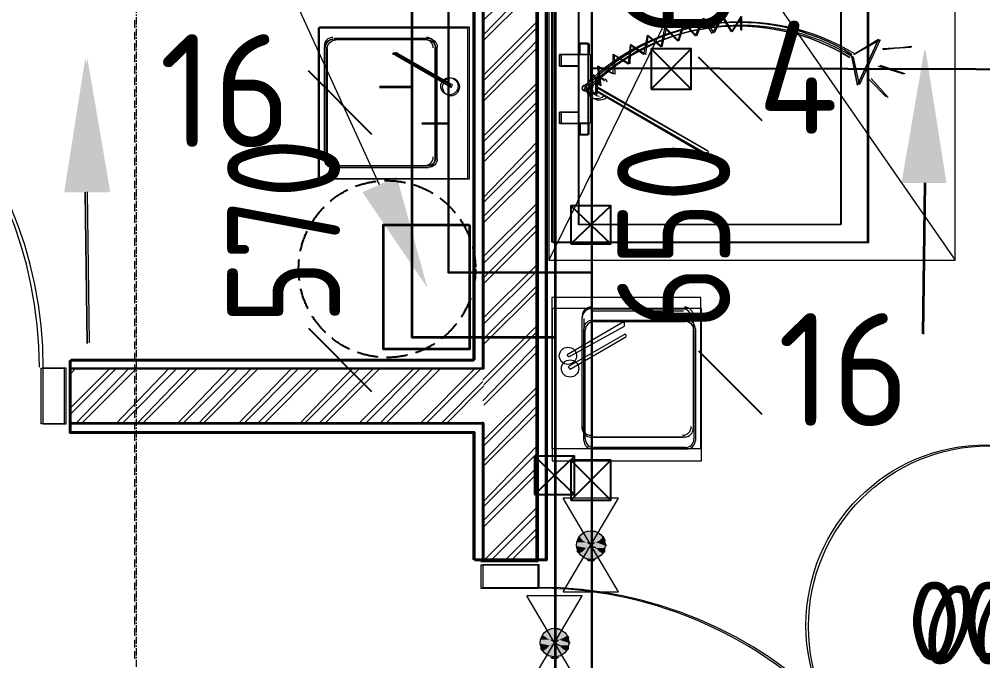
# Model space of a CAD drawing. Header units: millimetres. Extents: x -10178924 to 11692288, y -947381 to 58396.
# Drawn here: x 773199 to 775333, y -783368 to -781948 of the extents above; entities that cross this region are included whole.
import ezdxf

# ---------------------------------------------------------------- set-up
doc = ezdxf.new("R2010")
doc.units = ezdxf.units.MM
for name, pattern in [('0000$0$__output[1-19]_edge001$0$DGN Style 3', [65.510846, 46.793461, -18.717385]), ('HIDDEN', [9.525, 6.35, -3.175]), ('осевая', [50.8, 31.75, -6.35, 6.35, -6.35])]:
    doc.linetypes.add(name, pattern=pattern)
for name, color, linetype, lineweight in [('PDF _0', 7, 'Continuous', 9), ('PDF _Текст', 7, 'Continuous', 5), ('АР_Двери', 250, 'Continuous', 9), ('Двери', 7, 'Continuous', 9), ('Основная ГКЛ', 250, 'Continuous', 9), ('Перегородки', 162, 'Continuous', 9), ('Размеры осевые', 153, 'Continuous', 9), ('Сантех.оборуд НЕТ НА ТХ', 4, 'Continuous', 0), ('Сантехнические приборы', 7, 'Continuous', 9), ('ТХ', 5, 'Continuous', 5)]:
    doc.layers.add(name, color=color, linetype=linetype, lineweight=lineweight)
for name, color, linetype in [('PDF _PDF _Марки помещений', 5, 'Continuous'), ('PDF _В1_Арматура', 7, 'Continuous'), ('PDF _ВК_В1', 5, 'Continuous'), ('PDF _ВК_Выноски', 7, 'Continuous'), ('PDF _ВК_Т3', 1, 'Continuous'), ('PDF _Марки помещений', 5, 'Continuous'), ('PDF _Сантех.оборуд НЕТ НА ТХ', 4, 'Continuous'), ('PDF _ТЕХНОЛОГИЯ', 7, 'Continuous'), ('ТХ пищеблок новое 12.09', 252, 'Continuous')]:
    doc.layers.add(name, color=color, linetype=linetype)
for name, color, linetype, true_color in [('PDF _АР_Двери', 7, 'Continuous', 0x545454), ('PDF _Основная ГКЛ', 7, 'Continuous', 0x545454), ('PDF _Перегородки', 7, 'Continuous', 0x0037dd), ('PDF _Размеры осевые', 7, 'Continuous', 0x5d6970), ('PDF _Стены отделка', 7, 'Continuous', 0xb505c2), ('PDF _ТХ', 7, 'Continuous', 0xb8002e)]:
    doc.layers.add(name, color=color, linetype=linetype, true_color=true_color)
doc.layers.add('PDF _Сантехнические приборы', color=7, linetype='Continuous', lineweight=9, true_color=0x767676)
doc.layers.add('ТЕХНОЛОГИЯ', color=9, linetype='Continuous', lineweight=9, true_color=0x808080)
doc.styles.add('GOST-2.304_Type-B', font='GOST_Common.ttf')
doc.styles.add('ISOCPEUR', font='isocpeui.ttf', dxfattribs={"width": 0.9})
doc.styles.add('ISOCPEUR_1', font='isocpeur.ttf', dxfattribs={"width": 0.78, "height": 240})
doc.styles.add('PDF ISOCPEUR', font='isocpeur.ttf')

# ---------------------------------------------------------------- blocks, each defined once
blk = doc.blocks.new('*U2229')
at = {"layer": 'АР_Двери'}
for points in [[(50, 0), (0, 0), (0, 125), (50, 125)], [(964.3, 0), (1014.3, 0), (1014.3, 125), (964.3, 125)], [(50, -914.3), (85, -914.3), (85, 0), (50, 0)]]:
    blk.add_lwpolyline(points, close=True, dxfattribs=at)
blk.add_arc((50, 0), 914.3, 270, 0, dxfattribs=at)
at = {"layer": 'Основная ГКЛ', "linetype": 'HIDDEN', "ltscale": 5}
for p, q in [((-10, 0), (-10, 125)), ((1024.3, 125), (1024.3, 0))]:
    blk.add_line(p, q, dxfattribs=at)
blk = doc.blocks.new('*U2233')
at = {"layer": 'АР_Двери'}
for points in [[(-964.2, 0), (-1014.2, 0), (-1014.2, 125), (-964.2, 125)], [(-50, 0), (0, 0), (0, 125), (-50, 125)], [(-50, -914.2), (-85, -914.2), (-85, 0), (-50, 0)]]:
    blk.add_lwpolyline(points, close=True, dxfattribs=at)
blk.add_arc((-50, 0), 914.2, 180, 270, dxfattribs=at)
at = {"layer": 'Основная ГКЛ', "linetype": 'HIDDEN', "ltscale": 5}
for p, q in [((-1024.2, 125), (-1024.2, 0)), ((10, 0), (10, 125))]:
    blk.add_line(p, q, dxfattribs=at)
blk = doc.blocks.new('A$C27D14FAB')
for p, q in [((331, 337), (0, 337)), ((0, 337), (0, 0)), ((331, 0), (331, 337)), ((291.2, 134), (294.4, 128.4)), ((0, 0), (331, 0))]:
    blk.add_line(p, q)
at = {"color": 0, "linetype": 'Continuous'}
for p, q in [((33, 311.2), (241.5, 311.2)), ((36.2, 308), (238.3, 308)), ((13.8, 45), (13.8, 292)), ((17, 48.2), (17, 288.8)), ((257.5, 288.8), (257.5, 48.2)), ((260.7, 292), (260.7, 45)), ((242.1, 25.8), (33, 25.8)), ((238.3, 29), (36.2, 29))]:
    blk.add_line(p, q, dxfattribs=at)
at = {"color": 7, "linetype": 'Continuous'}
for p, q in [((312.8, 182.9), (312.8, 182.9)), ((312.8, 182.9), (312.8, 182.9)), ((291.2, 134), (167.8, 62.8)), ((171, 57.3), (294.4, 128.4)), ((312.8, 80.5), (312.8, 80.5)), ((166.9, 59.3), (167.5, 58.2))]:
    blk.add_line(p, q, dxfattribs=at)
at = {"color": 0, "linetype": 'Continuous'}
blk.add_circle((291.1, 132.8), 19.2, dxfattribs=at)
for centre, start, end in [((33, 292), 90.0025, 180.0025), ((36.2, 288.8), 90.0025, 180.0025), ((238.3, 288.8), 0.0025, 90.0025), ((241.5, 292), 0.0025, 90.0025), ((33, 45), 180.0025, 270.0025), ((36.2, 48.2), 180.0025, 270.0025), ((238.3, 48.2), 270.0025, 0.0025), ((241.5, 45), 270.0025, 0.0025)]:
    blk.add_arc(centre, 19.2, start, end, dxfattribs=at)
at = {"color": 7, "linetype": 'Continuous'}
for centre, start, end in [((169.1, 60.6), 120.0024, 210.0024), ((169.7, 59.5), 210.0024, 300.0024)]:
    blk.add_arc(centre, 2.56, start, end, dxfattribs=at)
blk = doc.blocks.new('A$C26994E94')
at = {"layer": 'ТЕХНОЛОГИЯ', "color": 7, "linetype": 'Continuous'}
for p, q in [((74.8, 1064.5), (74.7, 1064.5)), ((74.8, 1064.5), (74.7, 1064.5)), ((74.8, 936.5), (74.7, 936.5)), ((731.9, 427), (794.8, 434.1)), ((731.9, 427), (794.8, 434.1)), ((731.9, 427), (794.8, 434.1)), ((74.8, 403.5), (74.7, 403.5)), ((74.8, 403.5), (74.7, 403.5)), ((724.7, 392), (779.8, 374.1)), ((724.7, 392), (779.8, 374.1)), ((724.7, 392), (779.8, 374.1)), ((705.3, 362.5), (743, 321)), ((705.3, 362.5), (743, 321)), ((705.3, 362.5), (743, 321)), ((74.8, 275.5), (74.7, 275.5))]:
    blk.add_line(p, q, dxfattribs=at)
at = {"layer": 'ТЕХНОЛОГИЯ', "color": 7, "linetype": 'Continuous', "flags": 128}
for points in [[(60.8, 1076.5), (60.8, 1100.5), (80.8, 1100.5), (80.8, 1076.5)], [(60.8, 1076.5), (60.8, 1100.5), (80.8, 1100.5), (80.8, 1076.5)], [(60.8, 1076.5), (60.8, 1100.5), (80.8, 1100.5), (80.8, 1076.5)], [(58.8, 1076.5), (18.8, 1076.5), (18.8, 1052.5), (58.8, 1052.5)], [(58.8, 1076.5), (18.8, 1076.5), (18.8, 1052.5), (58.8, 1052.5)], [(58.8, 1076.5), (18.8, 1076.5), (18.8, 1052.5), (58.8, 1052.5)], [(82.8, 1002.9), (82.8, 924.5), (58.8, 924.5), (58.8, 1076.5), (82.8, 1076.5), (82.8, 1014.1)], [(82.8, 1002.9), (82.8, 924.5), (58.8, 924.5), (58.8, 1076.5), (82.8, 1076.5), (82.8, 1014.1)], [(82.8, 1002.9), (82.8, 924.5), (58.8, 924.5), (58.8, 1076.5), (82.8, 1076.5), (82.8, 1014.1)], [(82.8, 990.5), (98.8, 990.5), (98.8, 1018.2)], [(82.8, 990.5), (98.8, 990.5), (98.8, 1018.2)], [(82.8, 990.5), (98.8, 990.5), (98.8, 1018.2)], [(58.8, 948.5), (18.8, 948.5), (18.8, 924.5), (58.8, 924.5)], [(58.8, 948.5), (18.8, 948.5), (18.8, 924.5), (58.8, 924.5)], [(58.8, 948.5), (18.8, 948.5), (18.8, 924.5), (58.8, 924.5)], [(60.8, 924.5), (60.8, 900.5), (80.8, 900.5), (80.8, 924.5)], [(60.8, 924.5), (60.8, 900.5), (80.8, 900.5), (80.8, 924.5)], [(60.8, 924.5), (60.8, 900.5), (80.8, 900.5), (80.8, 924.5)], [(418.9, 469.2), (418.8, 500.2), (397.6, 466.9), (377.3, 501.3), (357.6, 463.5), (334.4, 496), (318.1, 456.5), (292.1, 486.9), (279.3, 446.2), (250.8, 474.1), (241.6, 432.5), (210.8, 457.8), (205.2, 415.5), (172.3, 438.1), (170.5, 395.5), (135.7, 415.1), (137.6, 372.5), (101.2, 389), (106.8, 346.7), (90, 371.8)], [(60.8, 415.5), (60.8, 439.5), (80.8, 439.5), (80.8, 415.5)], [(60.8, 415.5), (60.8, 439.5), (80.8, 439.5), (80.8, 415.5)], [(60.8, 415.5), (60.8, 439.5), (80.8, 439.5), (80.8, 415.5)], [(58.8, 415.5), (18.8, 415.5), (18.8, 391.5), (58.8, 391.5)], [(58.8, 415.5), (18.8, 415.5), (18.8, 391.5), (58.8, 391.5)], [(58.8, 415.5), (18.8, 415.5), (18.8, 391.5), (58.8, 391.5)], [(82.8, 341.9), (82.8, 263.5), (58.8, 263.5), (58.8, 415.5), (82.8, 415.5), (82.8, 353)], [(82.8, 341.9), (82.8, 263.5), (58.8, 263.5), (58.8, 415.5), (82.8, 415.5), (82.8, 353)], [(82.8, 341.9), (82.8, 263.5), (58.8, 263.5), (58.8, 415.5), (82.8, 415.5), (82.8, 353)], [(82.8, 329.5), (98.8, 329.5), (98.8, 357.2)], [(82.8, 329.5), (98.8, 329.5), (98.8, 357.2)], [(82.8, 329.5), (98.8, 329.5), (98.8, 357.2)], [(58.8, 287.5), (18.8, 287.5), (18.8, 263.5), (58.8, 263.5)], [(58.8, 287.5), (18.8, 287.5), (18.8, 263.5), (58.8, 263.5)], [(58.8, 287.5), (18.8, 287.5), (18.8, 263.5), (58.8, 263.5)], [(60.8, 263.5), (60.8, 239.5), (80.8, 239.5), (80.8, 263.5)], [(60.8, 263.5), (60.8, 239.5), (80.8, 239.5), (80.8, 263.5)], [(60.8, 263.5), (60.8, 239.5), (80.8, 239.5), (80.8, 263.5)]]:
    blk.add_lwpolyline(points, dxfattribs=at)
for points in [[(98.8, 1005.1), (342.8, 864.5, -0.414214), (344, 860.1), (343.2, 858.7, -0.414214), (338.8, 857.5), (98.8, 995.9)], [(98.8, 1005.1), (342.8, 864.5, -0.414214), (344, 860.1), (343.2, 858.7, -0.414214), (338.8, 857.5), (98.8, 995.9)], [(98.8, 1005.1), (342.8, 864.5, -0.414214), (344, 860.1), (343.2, 858.7, -0.414214), (338.8, 857.5), (98.8, 995.9)], [(665.4, 410.2, 0.349068), (80.8, 339.9, -2.056675), (75.2, 345.5, -0.349068), (669.6, 417), (724.9, 448.5), (679.4, 349.6), (666.3, 409.7)], [(665.4, 410.2, 0.349068), (80.8, 339.9, -2.056675), (75.2, 345.5, -0.349068), (669.6, 417), (724.9, 448.5), (679.4, 349.6), (666.3, 409.7)], [(665.4, 410.2, 0.349068), (80.8, 339.9, -2.056675), (75.2, 345.5, -0.349068), (669.6, 417), (724.9, 448.5), (679.4, 349.6), (666.3, 409.7)], [(98.8, 344.1), (342.8, 203.4, -0.414214), (344, 199), (343.2, 197.7, -0.414214), (338.8, 196.5), (98.8, 334.9)], [(98.8, 344.1), (342.8, 203.4, -0.414214), (344, 199), (343.2, 197.7, -0.414214), (338.8, 196.5), (98.8, 334.9)], [(98.8, 344.1), (342.8, 203.4, -0.414214), (344, 199), (343.2, 197.7, -0.414214), (338.8, 196.5), (98.8, 334.9)]]:
    blk.add_lwpolyline(points, format="xyb", dxfattribs=at)
at = {"layer": 'ТЕХНОЛОГИЯ', "color": 7, "linetype": 'Continuous'}
for centre, radius, start, end in [((103.1, 1000.5), 24.3, 40.7746, 319.2254), ((103.1, 1000.5), 15.9, 90, 270), ((103.1, 339.5), 24.3, 40.7746, 319.2254), ((103.1, 339.5), 15.9, 90, 270)]:
    blk.add_arc(centre, radius, start, end, dxfattribs=at)
at = {"layer": 'ТХ'}
for p, q in [((0, 0), (0, 1340)), ((0, 1340), (700, 1340)), ((700, 1340), (0, 1340)), ((0, 1340), (0, 0)), ((700, 0), (700, 1340)), ((638.8, 1300.5), (58.8, 1300.5)), ((58.8, 1300.5), (58.8, 700.5)), ((638.8, 700.5), (638.8, 1300.5)), ((58.8, 700.5), (638.8, 700.5)), ((58.8, 39.5), (58.8, 639.5)), ((58.8, 639.5), (638.8, 639.5)), ((638.8, 639.5), (638.8, 39.5)), ((638.8, 39.5), (58.8, 39.5)), ((0, 0), (700, 0))]:
    blk.add_line(p, q, dxfattribs=at)
blk = doc.blocks.new('_Oblique')
at = {"color": 0, "linetype": 'ByBlock', "lineweight": -2}
blk.add_line((-0.5, -0.5), (0.5, 0.5), dxfattribs=at)
blk = doc.blocks.new('A$C5282721b')
at = {"layer": 'Перегородки', "lineweight": 20, "true_color": 0x000000, "transparency": 33554687}
h = blk.add_hatch(dxfattribs=at)
h.set_pattern_fill('ANSI32', color=18, scale=10)
h.set_pattern_definition([(45, (-1815.8, 241515.3), (-67.35192, 67.35192), []), (45, (-1770.9, 241515.3), (-67.35192, 67.35192), [])])
h.paths.add_polyline_path([(51869.531, -2355.061), (51989.531, -2355.061), (51989.531, -161.943), (51869.531, -161.943)])
h.paths.add_polyline_path([(51989.531, -3390.061), (51869.531, -3390.061), (51869.531, -3520.061), (51989.531, -3520.061)])
h = blk.add_hatch(dxfattribs=at)
h.set_pattern_fill('ANSI32', color=18, scale=10)
h.set_pattern_definition([(45, (-3231.18, 244318.07), (-67.35192, 67.35192), []), (45, (-3186.28, 244318.07), (-67.35192, 67.35192), [])])
h.paths.add_polyline_path([(50954.531, -1931.943), (50954.531, -2051.943), (51869.531, -2051.943), (51869.531, -1931.943)])
at = {"layer": 'PDF _Марки помещений', "color": 18, "lineweight": 9, "true_color": 0x000000, "transparency": 33554687}
blk.add_circle((52988.215, -2502.233), 400.064, dxfattribs=at)
at = {"layer": 'Перегородки', "color": 18, "linetype": 'Continuous', "lineweight": 25, "true_color": 0x000000, "transparency": 33554687}
for p, q in [((51849.531, -1911.943), (51849.531, -161.943)), ((51869.531, -1931.943), (51869.531, -161.943)), ((51989.531, -2355.061), (51989.531, -161.943)), ((52009.391, -2355.061), (52009.391, -161.943)), ((51849.531, -1911.943), (50954.531, -1911.943)), ((50954.531, -2071.943), (50954.531, -1911.943)), ((51869.531, -1931.943), (50954.531, -1931.943)), ((51869.531, -2051.943), (50954.531, -2051.943)), ((51869.531, -2355.061), (51869.531, -2051.943)), ((51849.531, -2071.943), (50954.531, -2071.943)), ((51849.531, -2355.061), (51849.531, -2071.943)), ((51849.5, -2355.061), (52009.391, -2355.061))]:
    blk.add_line(p, q, dxfattribs=at)
at = {"layer": 'Размеры осевые', "color": 251, "linetype": 'осевая', "ltscale": 0.5, "transparency": 33554687}
blk.add_line((51100, -19000), (51100, 1500), dxfattribs=at)
at = {"layer": 'Сантехнические приборы', "color": 18, "true_color": 0x000000, "transparency": 33554559}
for points in [[(52847.104, -1520.256), (52842.871, -1854.691)], [(52847.104, -1520.256), (52842.871, -1854.691)], [(50991.114, -1539.686), (50995.348, -1874.121)], [(50991.114, -1539.686), (50995.348, -1874.121)]]:
    blk.add_lwpolyline(points, dxfattribs=at)
for points in [[(52893.671, -1520.256), (52847.104, -1223.921), (52796.304, -1520.256)], [(50944.547, -1539.686), (50991.114, -1243.35), (51041.915, -1539.686)]]:
    blk.add_solid(points, dxfattribs=at)
at = {"layer": 'ТХ пищеблок новое 12.09', "lineweight": 20, "transparency": 33554687}
for p, q in [((52013.257, -291.552), (52013.257, -1691.552)), ((52913.202, -1691.552), (52913.202, -291.552)), ((52332.666, -1036.635), (52013.257, -1691.552)), ((52452.248, -1027.077), (52913.202, -1691.552)), ((52013.257, -1691.552), (52913.202, -1691.552))]:
    blk.add_line(p, q, dxfattribs=at)
at = {"layer": 'ТХ пищеблок новое 12.09', "linetype": '0000$0$__output[1-19]_edge001$0$DGN Style 3', "transparency": 33554687}
blk.add_circle((51654.908, -1710.892), 195.789, dxfattribs=at)
at = {"layer": 'PDF _Стены отделка', "ltscale": 0.1, "transparency": 33554687}
for p, xscale, yscale, zscale, rotation in [((52414.717, -1311.943), 140, 140, 140, 270), ((52414.717, -1311.943), 140.0000000000001, 140.0000000000001, 140.0000000000001, 90), ((51550.797, -1341.943), 140, 140, 140, 270), ((51550.797, -1341.943), 140.0000000000001, 140.0000000000001, 140.0000000000001, 90), ((51550.797, -1911.943), 140, 140, 140, 270), ((52414.717, -1961.943), 140, 140, 140, 270)]:
    blk.add_blockref('_Oblique', p, dxfattribs=dict(at, xscale=xscale, yscale=yscale, zscale=zscale, rotation=rotation))
at = {"layer": 'Двери', "color": 18, "linetype": 'Continuous', "ltscale": 2, "true_color": 0x000000, "transparency": 33554687}
for name, p, rotation in [('*U2233', (49929.531, -1929.443), 180), ('*U2229', (51991.961, -3380.061), 90)]:
    blk.add_blockref(name, p, dxfattribs=dict(at, rotation=rotation))
at = {"layer": 'Сантех.оборуд НЕТ НА ТХ', "color": 18, "true_color": 0x000000, "transparency": 33554687}
blk.add_blockref('A$C26994E94', (52021.808, -1651.719), dxfattribs=at)
at = {"layer": 'Сантех.оборуд НЕТ НА ТХ', "color": 18, "true_color": 0x000000, "transparency": 33554687, "xscale": -1, "rotation": 180}
blk.add_blockref('A$C27D14FAB', (51505.421, -1174.708), dxfattribs=at)
at = {"layer": 'Сантех.оборуд НЕТ НА ТХ', "color": 18, "true_color": 0x000000, "transparency": 33554687, "rotation": 180}
blk.add_blockref('A$C27D14FAB', (52351.379, -1798.246), dxfattribs=at)
at = {"layer": 'PDF _Марки помещений', "color": 18, "lineweight": 9, "true_color": 0x000000, "transparency": 33554687, "insert": (52825.241, -2585.948), "char_height": 175, "attachment_point": 7, "style": 'ISOCPEUR'}
blk.add_mtext('007', dxfattribs=at)
at = {"layer": 'PDF _Стены отделка', "ltscale": 0.1, "transparency": 33554687, "char_height": 250, "attachment_point": 5, "rotation": 90, "style": 'ISOCPEUR_1'}
for s, insert in [('\\A1;650', (52289.717, -986.943)), ('\\A1;570', (51425.797, -1626.943)), ('\\A1;650', (52289.717, -1636.943))]:
    blk.add_mtext(s, dxfattribs=dict(at, insert=insert))
at = {"layer": 'ТХ пищеблок новое 12.09', "transparency": 33554687, "style": 'GOST-2.304_Type-B'}
for s, p in [('4', (52475.119, -1411.635)), ('16', (51150.407, -1440.941)), ('16', (52519.872, -2058.489))]:
    blk.add_text(s, height=250, dxfattribs=at).set_placement(p)

msp = doc.modelspace()

# ---------------------------------------------------------------- linework, layer by layer
at = {"layer": 'PDF _0', "lineweight": 25}
for points in [[(774598.3, -782102.8), (774687.2, -782102.8), (774687.2, -782013.9), (774598.3, -782013.9)], [(774420.5, -782445.7), (774509.3, -782445.7), (774509.3, -782361), (774420.5, -782361)], [(774340, -783000.3), (774428.9, -783000.3), (774428.9, -782915.6), (774340, -782915.6)], [(774420.5, -783013), (774509.3, -783013), (774509.3, -782924.1), (774420.5, -782924.1)]]:
    msp.add_lwpolyline(points, close=True, dxfattribs=at)
for points in [[(774598.3, -782013.9), (774687.2, -782102.8)], [(774687.2, -782013.9), (774598.3, -782102.8)], [(774420.5, -782361), (774509.3, -782445.7)], [(774509.4, -782361), (774420.5, -782445.7)], [(774340, -782915.6), (774428.9, -783000.3)], [(774428.9, -782915.6), (774340, -783000.3)], [(774420.5, -782924.1), (774509.3, -783013)], [(774509.4, -782924.1), (774420.5, -783013)]]:
    msp.add_lwpolyline(points, dxfattribs=at)
at = {"layer": 'PDF _PDF _Марки помещений', "lineweight": 9}
msp.add_circle((775341.2, -783290.3), 400, dxfattribs=at)
at = {"layer": 'PDF _АР_Двери', "lineweight": 9}
for points in [[(773247.8, -782720.9), (773298.6, -782720.9), (773298.6, -782843.6), (773247.8, -782843.6)], [(774348.5, -783207.7), (774348.5, -783156.9), (774221.5, -783156.9), (774221.5, -783207.7)]]:
    msp.add_lwpolyline(points, close=True, dxfattribs=at)
for centre, radius, start, end in [((772331.3, -782718.7), 912.3, 0.0001, 89.9999), ((774346.4, -784120), 912.2, 359.9998, 90.0002)]:
    msp.add_arc(centre, radius, start, end, dxfattribs=at)
at = {"layer": 'PDF _В1_Арматура', "lineweight": 0}
for points in [[(774403.5, -783216.2), (774526.3, -783008.7), (774403.5, -783008.7)], [(774403.5, -783216.2), (774526.3, -783216.2), (774403.5, -783008.7)], [(774445.9, -783101.9), (774437.4, -783093.4), (774445.9, -783101.9)], [(774496.7, -783101.9), (774492.4, -783093.4), (774496.7, -783101.9)], [(774475.5, -783118.8), (774467, -783114.6), (774475.5, -783118.8)], [(774323.1, -783432.1), (774445.9, -783224.6), (774323.1, -783224.6)], [(774323.1, -783432.1), (774445.9, -783432.1), (774323.1, -783224.6)], [(774365.4, -783317.8), (774357, -783313.5), (774365.4, -783317.8)], [(774416.2, -783317.8), (774412, -783313.5), (774416.2, -783317.8)], [(774395.1, -783334.7), (774386.6, -783330.5), (774395.1, -783334.7)]]:
    msp.add_lwpolyline(points, dxfattribs=at)
for centre in [(774464.9, -783112.4), (774384.5, -783328.3)]:
    msp.add_circle(centre, 31.7, dxfattribs=at)
at = {"layer": 'PDF _В1_Арматура', "transparency": 33554559}
for points in [[(774441.6, -783089.2), (774492.4, -783093.4), (774437.4, -783093.4)], [(774445.9, -783084.9), (774488.2, -783089.2), (774441.6, -783089.2)], [(774488.2, -783089.2), (774441.6, -783089.2), (774492.4, -783093.4)], [(774450.1, -783084.9), (774484, -783084.9), (774445.9, -783084.9)], [(774484, -783084.9), (774445.9, -783084.9), (774488.2, -783089.2)], [(774454.3, -783080.7), (774479.7, -783084.9), (774450.1, -783084.9)], [(774479.7, -783084.9), (774450.1, -783084.9), (774484, -783084.9)], [(774458.6, -783080.7), (774475.5, -783080.7), (774454.3, -783080.7)], [(774475.5, -783080.7), (774454.3, -783080.7), (774479.7, -783084.9)], [(774467, -783080.7), (774471.3, -783080.7), (774458.6, -783080.7)], [(774471.3, -783080.7), (774458.6, -783080.7), (774475.5, -783080.7)], [(774437.4, -783093.4), (774445.9, -783101.9), (774433.2, -783101.9)], [(774445.9, -783101.9), (774433.2, -783101.9), (774454.3, -783106.1)], [(774433.2, -783101.9), (774454.3, -783106.1), (774433.2, -783106.1)], [(774454.3, -783106.1), (774433.2, -783106.1), (774467, -783114.6)], [(774433.2, -783106.1), (774467, -783114.6), (774433.2, -783114.6)], [(774492.4, -783093.4), (774437.4, -783093.4), (774475.5, -783106.1)], [(774437.4, -783093.4), (774475.5, -783106.1), (774454.3, -783106.1)], [(774467, -783114.6), (774467, -783114.6), (774454.3, -783106.1)], [(774467, -783114.6), (774454.3, -783106.1), (774475.5, -783106.1)], [(774475.5, -783106.1), (774500.9, -783114.6), (774467, -783114.6)], [(774484, -783101.9), (774496.7, -783106.1), (774475.5, -783106.1)], [(774496.7, -783106.1), (774475.5, -783106.1), (774500.9, -783114.6)], [(774492.4, -783093.4), (774496.7, -783101.9), (774484, -783101.9)], [(774496.7, -783101.9), (774484, -783101.9), (774496.7, -783106.1)], [(774467, -783114.6), (774433.2, -783114.6), (774454.3, -783118.8)], [(774433.2, -783114.6), (774454.3, -783118.8), (774433.2, -783118.8)], [(774454.3, -783118.8), (774433.2, -783118.8), (774445.9, -783127.3)], [(774433.2, -783118.8), (774445.9, -783127.3), (774433.2, -783127.3)], [(774445.9, -783127.3), (774433.2, -783127.3), (774437.4, -783131.5)], [(774445.9, -783127.3), (774492.4, -783131.5), (774437.4, -783131.5)], [(774492.4, -783131.5), (774437.4, -783131.5), (774488.2, -783135.7)], [(774437.4, -783131.5), (774488.2, -783135.7), (774441.6, -783135.7)], [(774454.3, -783118.8), (774484, -783127.3), (774445.9, -783127.3)], [(774484, -783127.3), (774445.9, -783127.3), (774492.4, -783131.5)], [(774467, -783114.6), (774475.5, -783118.8), (774454.3, -783118.8)], [(774475.5, -783118.8), (774454.3, -783118.8), (774484, -783127.3)], [(774500.9, -783114.6), (774467, -783114.6), (774496.7, -783118.8)], [(774467, -783114.6), (774496.7, -783118.8), (774475.5, -783118.8)], [(774496.7, -783118.8), (774475.5, -783118.8), (774496.7, -783127.3)], [(774475.5, -783118.8), (774496.7, -783127.3), (774484, -783127.3)], [(774484, -783127.3), (774496.7, -783127.3), (774492.4, -783131.5)], [(774488.2, -783135.7), (774441.6, -783135.7), (774484, -783140)], [(774441.6, -783135.7), (774484, -783140), (774445.9, -783140)], [(774484, -783140), (774445.9, -783140), (774479.7, -783144.2)], [(774445.9, -783140), (774479.7, -783144.2), (774450.1, -783144.2)], [(774479.7, -783144.2), (774450.1, -783144.2), (774475.5, -783144.2)], [(774450.1, -783144.2), (774475.5, -783144.2), (774454.3, -783144.2)], [(774475.5, -783144.2), (774454.3, -783144.2), (774471.3, -783148.4)], [(774454.3, -783144.2), (774471.3, -783148.4), (774458.6, -783148.4)], [(774471.3, -783148.4), (774458.6, -783148.4), (774467, -783148.4)], [(774369.7, -783300.8), (774403.5, -783305.1), (774365.4, -783305.1)], [(774373.9, -783296.6), (774399.3, -783300.8), (774369.7, -783300.8)], [(774399.3, -783300.8), (774369.7, -783300.8), (774403.5, -783305.1)], [(774378.1, -783296.6), (774395.1, -783296.6), (774373.9, -783296.6)], [(774395.1, -783296.6), (774373.9, -783296.6), (774399.3, -783300.8)], [(774386.6, -783296.6), (774390.8, -783296.6), (774378.1, -783296.6)], [(774390.8, -783296.6), (774378.1, -783296.6), (774395.1, -783296.6)], [(774357, -783313.5), (774365.4, -783317.8), (774352.7, -783317.8)], [(774365.4, -783317.8), (774352.7, -783317.8), (774373.9, -783322)], [(774352.7, -783317.8), (774373.9, -783322), (774352.7, -783322)], [(774373.9, -783322), (774352.7, -783322), (774386.6, -783330.5)], [(774352.7, -783322), (774386.6, -783330.5), (774352.7, -783330.5)], [(774361.2, -783309.3), (774412, -783313.5), (774357, -783313.5)], [(774412, -783313.5), (774357, -783313.5), (774395.1, -783322)], [(774357, -783313.5), (774395.1, -783322), (774373.9, -783322)], [(774365.4, -783305.1), (774407.8, -783309.3), (774361.2, -783309.3)], [(774407.8, -783309.3), (774361.2, -783309.3), (774412, -783313.5)], [(774403.5, -783305.1), (774365.4, -783305.1), (774407.8, -783309.3)], [(774386.6, -783330.5), (774386.6, -783330.5), (774373.9, -783322)], [(774386.6, -783330.5), (774373.9, -783322), (774395.1, -783322)], [(774395.1, -783322), (774420.5, -783330.5), (774386.6, -783330.5)], [(774403.5, -783317.8), (774416.2, -783322), (774395.1, -783322)], [(774416.2, -783322), (774395.1, -783322), (774420.5, -783330.5)], [(774412, -783313.5), (774416.2, -783317.8), (774403.5, -783317.8)], [(774416.2, -783317.8), (774403.5, -783317.8), (774416.2, -783322)], [(774386.6, -783330.5), (774352.7, -783330.5), (774373.9, -783334.7)], [(774352.7, -783330.5), (774373.9, -783334.7), (774352.7, -783334.7)], [(774373.9, -783334.7), (774352.7, -783334.7), (774365.4, -783343.2)], [(774352.7, -783334.7), (774365.4, -783343.2), (774352.7, -783343.2)], [(774365.4, -783343.2), (774352.7, -783343.2), (774357, -783347.4)], [(774365.4, -783343.2), (774412, -783347.4), (774357, -783347.4)], [(774373.9, -783334.7), (774403.5, -783343.2), (774365.4, -783343.2)], [(774403.5, -783343.2), (774365.4, -783343.2), (774412, -783347.4)], [(774386.6, -783330.5), (774395.1, -783334.7), (774373.9, -783334.7)], [(774395.1, -783334.7), (774373.9, -783334.7), (774403.5, -783343.2)], [(774420.5, -783330.5), (774386.6, -783330.5), (774416.2, -783334.7)], [(774386.6, -783330.5), (774416.2, -783334.7), (774395.1, -783334.7)], [(774416.2, -783334.7), (774395.1, -783334.7), (774416.2, -783343.2)], [(774395.1, -783334.7), (774416.2, -783343.2), (774403.5, -783343.2)], [(774403.5, -783343.2), (774416.2, -783343.2), (774412, -783347.4)], [(774412, -783347.4), (774357, -783347.4), (774407.8, -783351.6)], [(774357, -783347.4), (774407.8, -783351.6), (774361.2, -783351.6)], [(774407.8, -783351.6), (774361.2, -783351.6), (774403.5, -783355.9)], [(774361.2, -783351.6), (774403.5, -783355.9), (774365.4, -783355.9)], [(774403.5, -783355.9), (774365.4, -783355.9), (774399.3, -783360.1)], [(774365.4, -783355.9), (774399.3, -783360.1), (774369.7, -783360.1)], [(774399.3, -783360.1), (774369.7, -783360.1), (774395.1, -783360.1)], [(774369.7, -783360.1), (774395.1, -783360.1), (774373.9, -783360.1)], [(774395.1, -783360.1), (774373.9, -783360.1), (774390.8, -783364.3)], [(774373.9, -783360.1), (774390.8, -783364.3), (774378.1, -783364.3)], [(774390.8, -783364.3), (774378.1, -783364.3), (774386.6, -783364.3)]]:
    msp.add_solid(points, dxfattribs=at)
at = {"layer": 'PDF _ВК_В1', "lineweight": 30}
for points in [[(774467, -782509.2), (774149.5, -782509.2), (774149.5, -781213.8)], [(774467, -783902), (774467, -781582.2)], [(775885.2, -782060.5), (774467.1, -782056.2)], [(774149.5, -782179), (774090.3, -782179)]]:
    msp.add_lwpolyline(points, dxfattribs=at)
at = {"layer": 'PDF _ВК_Выноски', "transparency": 33554559}
msp.add_solid([(774035.2, -782297.5), (774103, -782543), (773959, -782331.4)], dxfattribs=at)
at = {"layer": 'PDF _ВК_Т3', "lineweight": 35}
for points in [[(772401.1, -783796.1), (774386.5, -783796.1), (774386.5, -781061.5)], [(774386.6, -782653.1), (774069.1, -782653.1), (774069.1, -781192.7)], [(774069.1, -782098.6), (773997.1, -782098.6)]]:
    msp.add_lwpolyline(points, dxfattribs=at)
msp.add_lwpolyline([(774196.1, -782403.4), (774196.1, -782678.5), (774005.6, -782678.5), (774005.6, -782403.4)], close=True, dxfattribs=at)
at = {"layer": 'PDF _Основная ГКЛ', "lineweight": 9}
for points in [[(773311.3, -782843.6), (773311.3, -782720.9)], [(774221.5, -783148.4), (774348.5, -783148.4)]]:
    msp.add_lwpolyline(points, dxfattribs=at)
at = {"layer": 'PDF _Перегородки', "color": 5, "lineweight": 25}
for points in [[(773311.4, -782703.9), (774204.6, -782703.9), (774204.6, -780951.4)], [(773311.4, -782720.9), (774225.7, -782720.9), (774225.7, -780951.4)], [(774344.3, -783144.2), (774344.3, -780951.4)], [(774365.4, -783144.2), (774365.4, -780951.4)], [(773311.3, -782864.8), (773311.3, -782703.9)], [(774225.7, -782843.6), (773311.4, -782843.6)], [(774225.7, -783144.2), (774225.7, -782843.6)], [(774204.6, -782864.8), (773311.4, -782864.8)], [(774365.4, -783144.2), (774204.6, -783144.2), (774204.6, -782864.8)]]:
    msp.add_lwpolyline(points, dxfattribs=at)
at = {"layer": 'PDF _Перегородки', "color": 5, "lineweight": 20}
for points in [[(774225.7, -781984.3), (774344.3, -781861.5)], [(774225.7, -782073.2), (774344.3, -781954.6)], [(774225.7, -782119.7), (774344.3, -781997)], [(774225.7, -782208.6), (774344.3, -782090.1)], [(774225.7, -782251), (774344.3, -782132.4)], [(774225.7, -782344.1), (774344.3, -782221.3)], [(774225.7, -782386.4), (774344.3, -782267.9)], [(774225.7, -782475.3), (774344.3, -782356.8)], [(774225.7, -782521.9), (774344.3, -782403.4)], [(774225.7, -782610.8), (774344.3, -782492.3)], [(774225.7, -782657.4), (774344.3, -782538.8)], [(774225.7, -782746.3), (774344.3, -782627.7)], [(774225.7, -782792.8), (774344.3, -782670.1)], [(773311.3, -782809.8), (773400.2, -782720.9)], [(773324, -782843.6), (773442.5, -782720.9)], [(773412.9, -782843.6), (773531.4, -782720.9)], [(773459.5, -782843.6), (773578, -782720.9)], [(773548.4, -782843.6), (773666.9, -782720.9)], [(773594.9, -782843.6), (773713.5, -782720.9)], [(773683.9, -782843.6), (773802.4, -782720.9)], [(773726.2, -782843.6), (773848.9, -782720.9)], [(773819.3, -782843.6), (773937.8, -782720.9)], [(773861.6, -782843.6), (773984.4, -782720.9)], [(773950.6, -782843.6), (774073.3, -782720.9)], [(773997.1, -782843.6), (774115.6, -782720.9)], [(774086, -782843.6), (774208.8, -782720.9)], [(774132.6, -782843.6), (774225.7, -782750.5)], [(774225.7, -782881.7), (774344.3, -782763.2)], [(774225.7, -782928.3), (774344.3, -782805.5)], [(774221.5, -782843.6), (774225.7, -782839.4)], [(774225.7, -783017.2), (774344.3, -782894.4)], [(774225.7, -783059.5), (774344.3, -782941)], [(774230, -783144.2), (774344.3, -783029.9)], [(774276.5, -783144.2), (774344.3, -783076.5)]]:
    msp.add_lwpolyline(points, dxfattribs=at)
at = {"layer": 'PDF _Размеры осевые', "lineweight": 9}
for points in [[(773455.2, -781967.3), (773455.2, -781950.4)], [(773455.2, -781971.6), (773455.2, -781971.6)], [(773455.2, -781992.7), (773455.2, -781975.8)], [(773455.2, -781997), (773455.2, -781997)], [(773455.2, -782018.1), (773455.2, -782001.2)], [(773455.2, -782022.4), (773455.2, -782022.4)], [(773455.2, -782043.5), (773455.2, -782026.6)], [(773455.2, -782047.8), (773455.2, -782047.8)], [(773455.2, -782068.9), (773455.2, -782052)], [(773455.2, -782073.2), (773455.2, -782073.2)], [(773455.2, -782094.3), (773455.2, -782077.4)], [(773455.2, -782098.6), (773455.2, -782098.6)], [(773455.2, -782119.7), (773455.2, -782102.8)], [(773455.2, -782124), (773455.2, -782124)], [(773455.2, -782145.1), (773455.2, -782128.2)], [(773455.2, -782149.4), (773455.2, -782149.4)], [(773455.2, -782170.5), (773455.2, -782153.6)], [(773455.2, -782174.8), (773455.2, -782174.8)], [(773455.2, -782195.9), (773455.2, -782179)], [(773455.2, -782200.2), (773455.2, -782200.2)], [(773455.2, -782221.3), (773455.2, -782204.4)], [(773455.2, -782225.6), (773455.2, -782225.6)], [(773455.2, -782246.7), (773455.2, -782229.8)], [(773455.2, -782251), (773455.2, -782251)], [(773455.2, -782272.1), (773455.2, -782255.2)], [(773455.2, -782276.4), (773455.2, -782276.4)], [(773455.2, -782297.5), (773455.2, -782280.6)], [(773455.2, -782301.8), (773455.2, -782301.8)], [(773455.2, -782322.9), (773455.2, -782306)], [(773455.2, -782327.2), (773455.2, -782327.2)], [(773455.2, -782348.3), (773455.2, -782331.4)], [(773455.2, -782352.6), (773455.2, -782352.6)], [(773455.2, -782373.7), (773455.2, -782356.8)], [(773455.2, -782378), (773455.2, -782378)], [(773455.2, -782399.1), (773455.2, -782382.2)], [(773455.2, -782403.4), (773455.2, -782403.4)], [(773455.2, -782424.5), (773455.2, -782407.6)], [(773455.2, -782428.8), (773455.2, -782428.8)], [(773455.2, -782449.9), (773455.2, -782433)], [(773455.2, -782454.2), (773455.2, -782454.2)], [(773455.2, -782475.3), (773455.2, -782458.4)], [(773455.2, -782479.6), (773455.2, -782479.6)], [(773455.2, -782500.7), (773455.2, -782483.8)], [(773455.2, -782505), (773455.2, -782505)], [(773455.2, -782526.1), (773455.2, -782509.2)], [(773455.2, -782530.4), (773455.2, -782530.4)], [(773455.2, -782551.5), (773455.2, -782534.6)], [(773455.2, -782555.8), (773455.2, -782555.8)], [(773455.2, -782576.9), (773455.2, -782560)], [(773455.2, -782581.2), (773455.2, -782581.2)], [(773455.2, -782602.3), (773455.2, -782585.4)], [(773455.2, -782606.6), (773455.2, -782606.6)], [(773455.2, -782627.7), (773455.2, -782610.8)], [(773455.2, -782632), (773455.2, -782632)], [(773455.2, -782653.1), (773455.2, -782636.2)], [(773455.2, -782657.4), (773455.2, -782657.4)], [(773455.2, -782678.5), (773455.2, -782661.6)], [(773455.2, -782682.8), (773455.2, -782682.8)], [(773455.2, -782703.9), (773455.2, -782687)], [(773455.2, -782708.2), (773455.2, -782708.2)], [(773455.2, -782729.3), (773455.2, -782712.4)], [(773455.2, -782733.6), (773455.2, -782733.6)], [(773455.2, -782754.7), (773455.2, -782737.8)], [(773455.2, -782759), (773455.2, -782759)], [(773455.2, -782780.1), (773455.2, -782763.2)], [(773455.2, -782784.4), (773455.2, -782784.4)], [(773455.2, -782805.5), (773455.2, -782788.6)], [(773455.2, -782809.8), (773455.2, -782809.8)], [(773455.2, -782830.9), (773455.2, -782814)], [(773455.2, -782835.2), (773455.2, -782835.2)], [(773455.2, -782856.3), (773455.2, -782839.4)], [(773455.2, -782860.6), (773455.2, -782860.6)], [(773455.2, -782881.7), (773455.2, -782864.8)], [(773455.2, -782886), (773455.2, -782886)], [(773455.2, -782907.1), (773455.2, -782890.2)], [(773455.2, -782911.4), (773455.2, -782911.4)], [(773455.2, -782932.5), (773455.2, -782915.6)], [(773455.2, -782936.8), (773455.2, -782936.8)], [(773455.2, -782957.9), (773455.2, -782941)], [(773455.2, -782962.2), (773455.2, -782962.2)], [(773455.2, -782983.3), (773455.2, -782966.4)], [(773455.2, -782987.6), (773455.2, -782987.6)], [(773455.2, -783008.7), (773455.2, -782991.8)], [(773455.2, -783013), (773455.2, -783013)], [(773455.2, -783034.1), (773455.2, -783017.2)], [(773455.2, -783038.4), (773455.2, -783038.4)], [(773455.2, -783059.5), (773455.2, -783042.6)], [(773455.2, -783063.8), (773455.2, -783063.8)], [(773455.2, -783084.9), (773455.2, -783068)], [(773455.2, -783089.2), (773455.2, -783089.2)], [(773455.2, -783110.3), (773455.2, -783093.4)], [(773455.2, -783114.6), (773455.2, -783114.6)], [(773455.2, -783135.7), (773455.2, -783118.8)], [(773455.2, -783140), (773455.2, -783140)], [(773455.2, -783161.1), (773455.2, -783144.2)], [(773455.2, -783165.4), (773455.2, -783165.4)], [(773455.2, -783186.5), (773455.2, -783169.6)], [(773455.2, -783190.8), (773455.2, -783190.8)], [(773455.2, -783211.9), (773455.2, -783195)], [(773455.2, -783216.2), (773455.2, -783216.2)], [(773455.2, -783237.3), (773455.2, -783220.4)], [(773455.2, -783241.6), (773455.2, -783241.6)], [(773455.2, -783262.7), (773455.2, -783245.8)], [(773455.2, -783267), (773455.2, -783267)], [(773455.2, -783288.1), (773455.2, -783271.2)], [(773455.2, -783292.4), (773455.2, -783292.4)], [(773455.2, -783313.5), (773455.2, -783296.6)], [(773455.2, -783317.8), (773455.2, -783317.8)], [(773455.2, -783338.9), (773455.2, -783322)], [(773455.2, -783343.2), (773455.2, -783343.2)], [(773455.2, -783364.3), (773455.2, -783347.4)]]:
    msp.add_lwpolyline(points, dxfattribs=at)
at = {"layer": 'PDF _Сантех.оборуд НЕТ НА ТХ', "lineweight": 0}
for points in [[(773861.6, -782301.8), (773861.6, -781967.3)], [(773861.6, -781967.3), (774191.8, -781967.3)], [(774191.9, -781967.3), (774191.9, -782301.7)], [(774103, -781992.7), (773895.5, -781992.7), (774098.7, -781992.7)], [(773874.3, -782009.7), (773874.3, -782259.4)], [(773878.6, -782013.9), (773878.6, -782255.2)], [(774119.9, -782259.4), (774119.9, -782009.7)], [(774119.9, -782255.2), (774119.9, -782013.9)], [(774153.8, -782098.6), (774153.8, -782094.3)], [(773895.5, -782272.1), (774098.7, -782272.1)], [(773895.5, -782276.4), (774102.9, -782276.4)], [(774191.9, -782301.8), (773861.7, -782301.8)], [(774378.1, -782564.2), (774378.1, -782898.6)], [(774708.3, -782564.2), (774378.1, -782564.2)], [(774708.3, -782898.7), (774708.3, -782564.2)], [(774467, -782589.6), (774674.4, -782589.6)], [(774467, -782593.9), (774670.2, -782593.9)], [(774445.9, -782856.3), (774445.9, -782606.6)], [(774450.1, -782852.1), (774450.1, -782610.8)], [(774691.4, -782606.6), (774691.4, -782856.3)], [(774691.4, -782610.8), (774691.4, -782852.1)], [(774416.2, -782695.5), (774412, -782691.2)], [(774674.5, -782873.3), (774467, -782873.3), (774670.2, -782873.3)], [(774378.1, -782898.7), (774708.3, -782898.7)]]:
    msp.add_lwpolyline(points, dxfattribs=at)
at = {"layer": 'PDF _Сантех.оборуд НЕТ НА ТХ', "color": 7, "lineweight": 0}
for points in [[(774031, -782026.6), (774026.8, -782026.6), (774026.8, -782022.4), (774031, -782022.4), (774153.7, -782094.3)], [(774153.8, -782098.6), (774031, -782026.6)], [(774174.9, -782047.8), (774174.9, -782047.8)], [(774174.9, -782149.4), (774174.9, -782149.4)], [(774539, -782627.7), (774539, -782623.5), (774539, -782619.3), (774534.8, -782619.3), (774412, -782691.2)], [(774416.2, -782695.5), (774539, -782627.7)], [(774395.1, -782644.7), (774395.1, -782644.7)], [(774395.1, -782746.3), (774395.1, -782746.3)]]:
    msp.add_lwpolyline(points, dxfattribs=at)
at = {"layer": 'PDF _Сантех.оборуд НЕТ НА ТХ', "lineweight": 0}
for centre in [(774151.6, -782096.4), (774414.1, -782693.3)]:
    msp.add_circle(centre, 19.1, dxfattribs=at)
for centre, start, end in [((773893.4, -782007.5), 90.0046, 179.9954), ((773893.4, -782011.8), 90.0046, 179.9954), ((774096.6, -782011.8), 0.0046, 89.9954), ((774100.8, -782007.5), 0.0046, 89.9954), ((773893.4, -782253.1), 180.0046, 269.9954), ((773893.4, -782257.3), 180.0046, 269.9954), ((774096.6, -782253.1), 270.0046, 359.9954), ((774100.8, -782257.3), 270.0046, 359.9954), ((774464.9, -782604.4), 90.0046, 179.9954), ((774464.9, -782608.7), 90.0046, 179.9954), ((774668.1, -782608.7), 0.0046, 89.9954), ((774672.3, -782604.4), 0.0046, 89.9954), ((774464.9, -782850), 180.0046, 269.9954), ((774464.9, -782854.2), 180.0046, 269.9954), ((774668.1, -782850), 270.0046, 359.9954), ((774672.3, -782854.2), 270.0046, 359.9954)]:
    msp.add_arc(centre, 19.1, start, end, dxfattribs=at)
at = {"layer": 'PDF _Сантехнические приборы', "color": 7, "lineweight": 9}
for points in [[(775199.4, -782644.6), (775203.6, -782310.2)], [(773349.4, -782665.8), (773345.2, -782331.4)]]:
    msp.add_lwpolyline(points, close=True, dxfattribs=at)
at = {"layer": 'PDF _Сантехнические приборы', "color": 7, "transparency": 33554559}
for points in [[(775250.2, -782310.2), (775203.6, -782013.9), (775152.8, -782310.2)], [(773298.6, -782331.4), (773345.2, -782035.1), (773396, -782331.4)]]:
    msp.add_solid(points, dxfattribs=at)
at = {"layer": 'PDF _Текст'}
msp.add_lwpolyline([(773997.1, -782314.5), (771347.1, -776523.4), (771245.5, -776523.4), (768544.8, -776523.4)], dxfattribs=at)
at = {"layer": 'PDF _ТЕХНОЛОГИЯ', "lineweight": 9}
for points in [[(775042.8, -782026, 0.349073), (774449.1, -782097.4, -0.349073)], [(775038.4, -782033.2, 0.349068), (774455.1, -782103.4, -0.349068)], [(774451.4, -782094.4, 2.05666), (774458.5, -782101.4, -2.05666)]]:
    msp.add_lwpolyline(points, format="xyb", close=True, dxfattribs=at)
for points in [[(774797.2, -781971.6), (774797.2, -781941.9), (774776.1, -781975.8), (774754.9, -781941.9), (774733.7, -781980), (774712.6, -781946.2), (774695.6, -781984.3), (774670.2, -781954.6), (774657.5, -781997), (774627.9, -781967.3), (774619.4, -782009.6), (774589.8, -781984.3), (774581.3, -782026.6), (774551.7, -782005.4), (774547.5, -782047.7), (774513.6, -782026.6), (774513.6, -782068.9), (774479.7, -782052), (774484, -782094.3), (774467, -782068.9)], [(774458.6, -782026.6), (774458.6, -782001.2), (774437.4, -782001.2), (774437.4, -782026.6), (774395.1, -782026.6), (774395.1, -782052), (774437.4, -782052)], [(775047, -782026.6), (775102, -781992.7), (775055.5, -782094.3), (775042.8, -782030.8)], [(775110.5, -782013.9), (775174, -782009.7)], [(774458.6, -782098.6), (774458.6, -782179), (774437.4, -782179), (774437.4, -782026.6), (774458.6, -782026.6), (774458.6, -782090.1)], [(774454.3, -782039.3), (774454.3, -782039.3)], [(774454.3, -782039.3), (774454.3, -782039.3)], [(775102, -782052), (775157.1, -782068.9)], [(774458.6, -782111.3), (774475.5, -782111.3), (774475.5, -782085.9)], [(775080.9, -782081.6), (775119, -782119.7)], [(774475.5, -782098.6), (774721, -782238.3)], [(774721, -782242.5), (774721, -782246.7), (774716.8, -782246.7), (774475.5, -782107)], [(774437.4, -782153.6), (774395.1, -782153.6), (774395.1, -782179), (774437.4, -782179), (774437.4, -782204.4), (774458.6, -782204.4), (774458.6, -782179)], [(774454.3, -782166.3), (774454.3, -782166.3)], [(774716.8, -782242.5), (774716.8, -782242.5)], [(774716.8, -782242.5), (774716.8, -782242.5)], [(774716.8, -782242.5), (774716.8, -782242.5)]]:
    msp.add_lwpolyline(points, dxfattribs=at)
for points in [[(774437.4, -782052), (774395.1, -782052), (774395.1, -782026.6), (774437.4, -782026.6), (774437.4, -782001.2), (774458.6, -782001.2), (774458.6, -782026.6), (774458.6, -782001.2), (774437.4, -782001.2), (774437.4, -782026.6), (774395.1, -782026.6), (774395.1, -782052)], [(775042.8, -782030.8), (775055.5, -782094.3), (775102, -781992.7), (775047, -782026.6), (775102, -781992.7), (775055.5, -782094.3)], [(775174, -782009.7), (775110.5, -782013.9)], [(774458.6, -782090.1), (774458.6, -782026.6), (774437.4, -782026.6), (774437.4, -782179), (774458.6, -782179), (774458.6, -782098.6), (774458.6, -782179), (774437.4, -782179), (774437.4, -782026.6), (774458.6, -782026.6)], [(775157.1, -782068.9), (775102, -782052)], [(774475.5, -782085.9), (774475.5, -782111.3), (774458.6, -782111.3), (774475.5, -782111.3)], [(775119, -782119.7), (775080.9, -782081.6)], [(774721, -782238.3), (774475.5, -782098.6)], [(774475.5, -782107), (774716.8, -782246.7), (774721, -782246.7), (774721, -782242.5), (774721, -782246.7), (774716.8, -782246.7)], [(774458.6, -782179), (774458.6, -782204.4), (774437.4, -782204.4), (774437.4, -782179), (774395.1, -782179), (774395.1, -782153.6), (774437.4, -782153.6), (774395.1, -782153.6), (774395.1, -782179), (774437.4, -782179), (774437.4, -782204.4), (774458.6, -782204.4)]]:
    msp.add_lwpolyline(points, close=True, dxfattribs=at)
for centre, radius, start, end in [((774790.9, -782435.1), 480.5, 58.3757, 135.3466), ((774790.9, -782435.1), 472, 58.376, 135.3458), ((774477.6, -782100.7), 23.3, 40.7691, 319.2264), ((774477.6, -782100.7), 14.8, 89.9999, 270.0001), ((774452.2, -782100.7), 6.35, 97.2318, 353.5111)]:
    msp.add_arc(centre, radius, start, end, dxfattribs=at)
at = {"layer": 'PDF _ТХ', "lineweight": 20}
msp.add_lwpolyline([(774378.1, -782441.5), (774378.1, -781103.8), (775076.6, -781103.8), (775076.6, -782441.5), (774378.1, -782441.5), (774378.1, -781103.8), (775076.6, -781103.8)], dxfattribs=at)
msp.add_lwpolyline([(775017.4, -782403.4), (774437.4, -782403.4), (774437.4, -781802.2), (775017.4, -781802.2)], close=True, dxfattribs=at)

# ---------------------------------------------------------------- block references
msp.add_blockref('A$C5282721b', (722358.6, -780790.4))

# ---------------------------------------------------------------- texts
at = {"layer": 'PDF _Текст', "color": 5, "insert": (775165.5, -783280.8), "char_height": 175, "attachment_point": 4, "style": 'PDF ISOCPEUR'}
msp.add_mtext('007', dxfattribs=at)

doc.saveas('drawing.dxf')
